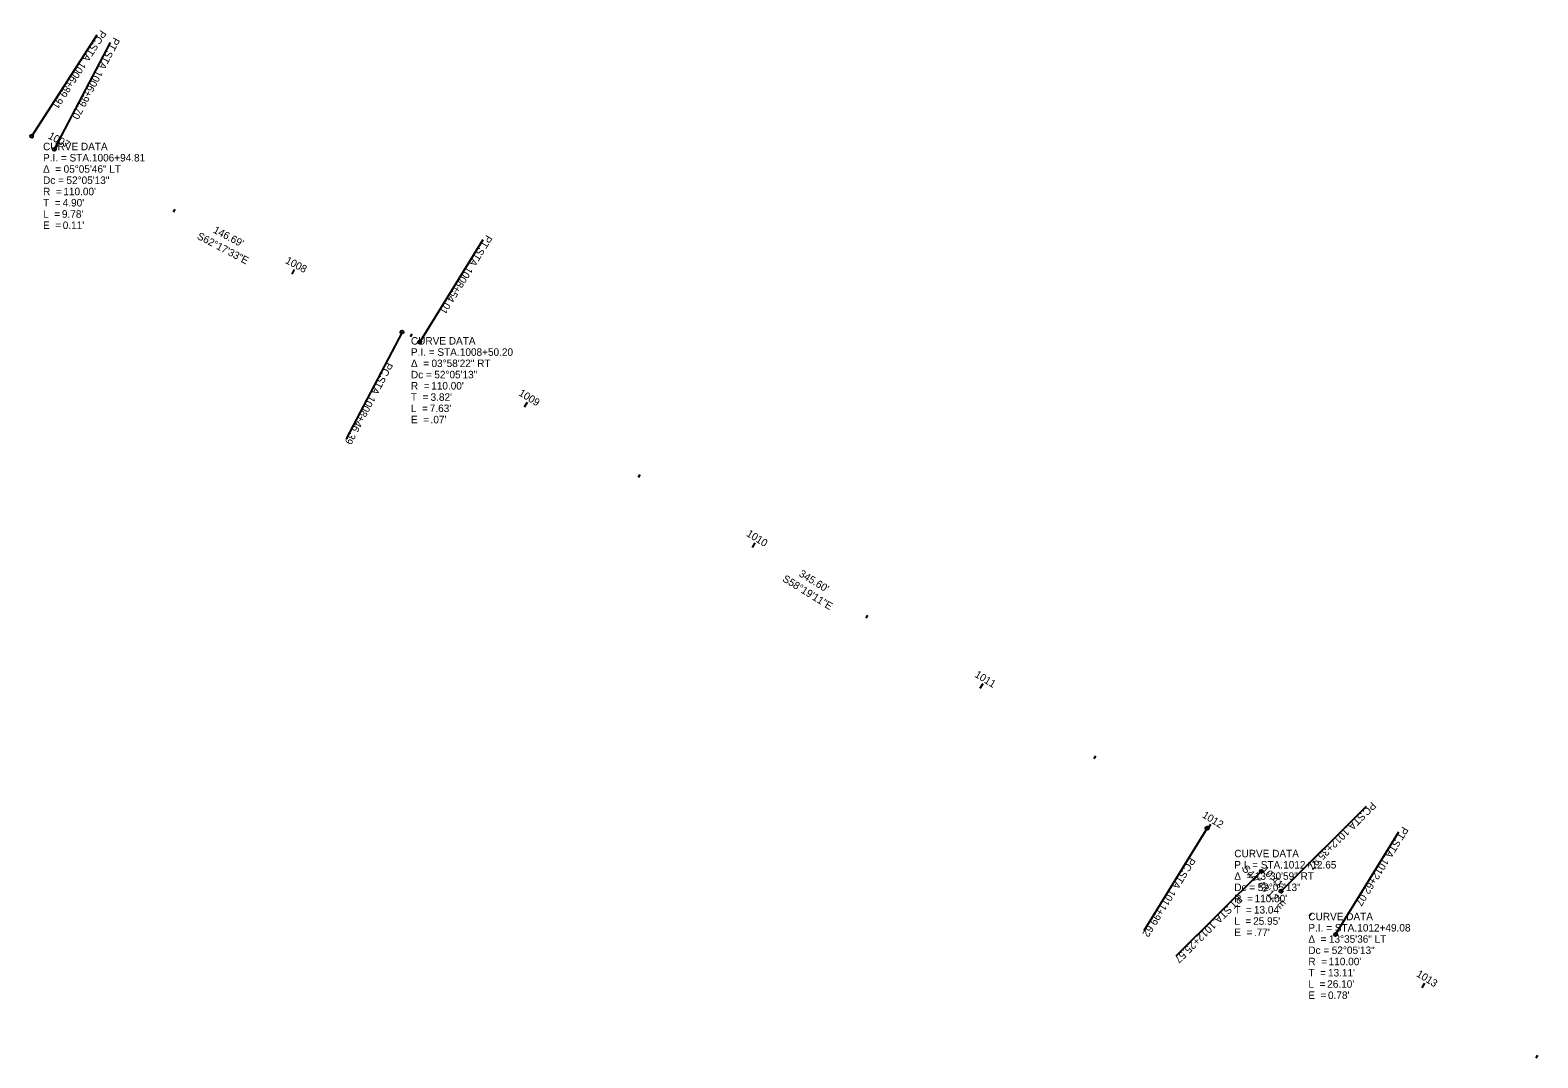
# Model space of a CAD drawing. Extents: x 134213 to 152713, y 329105 to 339902.
# Drawn here: x 134795 to 135358, y 339149 to 339533 of the extents above; entities that cross this region are included whole.
import ezdxf

# ---------------------------------------------------------------- set-up
doc = ezdxf.new("R2010")
doc.units = 0
for name, color, linetype in [('GE_P_Alignment_100_Bearings', 7, 'Continuous'), ('GE_P_Alignment_100_Cardinal_Points', 7, 'Continuous'), ('GE_P_Alignment_100_Curve_Data', 7, 'Continuous'), ('GE_P_Alignment_100_Distances', 7, 'Continuous'), ('GE_P_Alignment_100_Stations', 7, 'Continuous'), ('GE_P_Alignment_500_Bearings', 7, 'Continuous'), ('GE_P_Alignment_500_Cardinal_Points', 7, 'Continuous'), ('GE_P_Alignment_500_Curve_Data', 7, 'Continuous'), ('GE_P_Alignment_500_Distances', 7, 'Continuous'), ('GE_P_Alignment_500_Stations', 7, 'Continuous')]:
    doc.layers.add(name, color=color, linetype=linetype)

msp = doc.modelspace()

# ---------------------------------------------------------------- linework, layer by layer
at = {"layer": 'GE_P_Alignment_100_Cardinal_Points'}
for p, q in [((134795.35, 339493), (134819.73, 339530.83)), ((134803.8, 339488.08), (134824.72, 339527.92)), ((134940.29, 339416.09), (134963.93, 339454.39)), ((134933.67, 339419.87), (134912.75, 339380.03)), ((135262.01, 339211.11), (135293.94, 339242.82)), ((135234.4, 339234.59), (135210.77, 339196.3)), ((135282.41, 339194.94), (135306, 339233.27)), ((135254.68, 339218.5), (135222.75, 339186.79))]:
    msp.add_line(p, q, dxfattribs=at)
for centre in [(134795.35, 339493), (134803.8, 339488.08), (134933.67, 339419.87), (134940.29, 339416.09), (135234.4, 339234.59), (135254.68, 339218.5), (135262.01, 339211.11), (135282.41, 339194.94)]:
    msp.add_circle(centre, 0.6, dxfattribs=at)
at = {"layer": 'GE_P_Alignment_100_Stations'}
for p, q in [((134804.07, 339487.93), (134805, 339489.7)), ((134848.33, 339464.69), (134848.89, 339465.75)), ((134892.6, 339441.44), (134893.53, 339443.21)), ((134936.84, 339418.14), (134937.43, 339419.18)), ((134979.43, 339391.94), (134980.48, 339393.64)), ((135021.98, 339365.68), (135022.61, 339366.7)), ((135064.53, 339339.42), (135065.58, 339341.13)), ((135107.08, 339313.17), (135107.71, 339314.19)), ((135149.63, 339286.91), (135150.68, 339288.61)), ((135192.18, 339260.65), (135192.81, 339261.67)), ((135234.72, 339234.39), (135235.78, 339236.09)), ((135272.5, 339201.82), (135273.24, 339202.76)), ((135314.72, 339175.06), (135315.77, 339176.77)), ((135357.31, 339148.86), (135357.93, 339149.88))]:
    msp.add_line(p, q, dxfattribs=at)
at = {"layer": 'GE_P_Alignment_500_Cardinal_Points'}
for p, q in [((134795.35, 339493), (134819.73, 339530.83)), ((134803.8, 339488.08), (134824.72, 339527.92)), ((134940.29, 339416.09), (134963.93, 339454.39)), ((134933.67, 339419.87), (134912.75, 339380.03)), ((135262.01, 339211.11), (135293.94, 339242.82)), ((135234.4, 339234.59), (135210.77, 339196.3)), ((135282.41, 339194.94), (135306, 339233.27)), ((135254.68, 339218.5), (135222.75, 339186.79))]:
    msp.add_line(p, q, dxfattribs=at)
for centre in [(134795.35, 339493), (134803.8, 339488.08), (134933.67, 339419.87), (134940.29, 339416.09), (135234.4, 339234.59), (135254.68, 339218.5), (135262.01, 339211.11), (135282.41, 339194.94)]:
    msp.add_circle(centre, 0.6, dxfattribs=at)
at = {"layer": 'GE_P_Alignment_500_Stations'}
for p, q in [((134804.07, 339487.93), (134804.63, 339489)), ((134892.6, 339441.44), (134893.16, 339442.5)), ((134979.43, 339391.94), (134980.06, 339392.96)), ((135064.53, 339339.42), (135065.58, 339341.13)), ((135149.63, 339286.91), (135150.26, 339287.93)), ((135234.72, 339234.39), (135235.36, 339235.41)), ((135314.72, 339175.06), (135315.35, 339176.08))]:
    msp.add_line(p, q, dxfattribs=at)

# ---------------------------------------------------------------- texts
at = {"layer": 'GE_P_Alignment_100_Bearings'}
for s, rotation, p in [('S62°17\'33"E', 332.2925, (134856.82, 339454.81)), ('S58°19\'11"E', 328.3198, (135075.52, 339327)), ('S44°48\'12"E', 314.8034, (135247.23, 339219.18))]:
    msp.add_text(s, height=2.8, rotation=rotation, dxfattribs=at).set_placement(p)
at = {"layer": 'GE_P_Alignment_100_Cardinal_Points'}
for s, rotation, p in [('PC', 237.1964, (134821.07, 339532.83)), (' STA. ', 237.1964, (134818.59, 339528.98)), ('PT', 242.2925, (134825.93, 339530.13)), ('1006+89.91', 237.1964, (134813.47, 339521.03)), (' STA. ', 242.2925, (134823.88, 339526.22)), ('1006+99.70', 242.2925, (134819.49, 339517.85)), ('PT', 238.3198, (134965.18, 339456.35)), (' STA. ', 238.3198, (134962.87, 339452.59)), ('1008+54.01', 238.3198, (134957.9, 339444.55)), ('PC', 242.2925, (134927.93, 339408.86)), (' STA. ', 242.2925, (134925.8, 339404.8)), ('1008+46.39', 242.2925, (134921.41, 339396.43)), (' STA. ', 224.8034, (135292.62, 339241.45)), ('PC', 224.8034, (135295.87, 339244.68)), ('1012+35.97', 224.8034, (135285.91, 339234.79)), ('PT', 238.3969, (135307.39, 339235.45)), (' STA. ', 238.3969, (135305.08, 339231.69)), ('PC', 238.3198, (135227.89, 339223.97)), ('1012+62.07', 238.3969, (135300.12, 339223.64)), (' STA. ', 238.3198, (135225.48, 339220.06)), ('1011+99.62', 238.3198, (135220.52, 339212.02)), (' STA. ', 224.8034, (135242.77, 339206.61)), ('PT', 224.8034, (135245.9, 339209.72)), ('1012+25.57', 224.8034, (135236.07, 339199.95))]:
    msp.add_text(s, height=2.8, rotation=rotation, dxfattribs=at).set_placement(p)
at = {"layer": 'GE_P_Alignment_100_Curve_Data'}
for s, p in [('CURVE DATA', (134799.57, 339487.74)), ('Δ  = ', (134799.57, 339479.34)), ('P.I. = STA. ', (134799.57, 339483.54)), ('05°05\'46" LT', (134807.25, 339479.34)), ('1006+94.81', (134817.84, 339483.54)), ('Dc = ', (134799.57, 339475.14)), ('52°05\'13"', (134808.31, 339475.14)), ('R  = ', (134799.57, 339470.94)), ("110.00'", (134807.16, 339470.94)), ('T  = ', (134799.57, 339466.74)), ('L  = ', (134799.57, 339462.54)), ("9.78'", (134806.62, 339462.54)), ("4.90'", (134806.91, 339466.74)), ('E  = ', (134799.57, 339458.34)), ("0.11'", (134806.92, 339458.34)), ('CURVE DATA', (134936.98, 339415.18)), ('P.I. = STA. ', (134936.98, 339410.98)), ('1008+50.20', (134955.25, 339410.98)), ('Δ  = ', (134936.98, 339406.78)), ('03°58\'22" RT', (134944.66, 339406.78)), ('Dc = ', (134936.98, 339402.58)), ('52°05\'13"', (134945.72, 339402.58)), ('T  = ', (134936.98, 339394.18)), ('R  = ', (134936.98, 339398.38)), ("3.82'", (134944.32, 339394.18)), ("110.00'", (134944.56, 339398.38)), ('L  = ', (134936.98, 339389.98)), ("7.63'", (134944.02, 339389.98)), ('E  = ', (134936.98, 339385.78)), (".07'", (134944.32, 339385.78)), ('CURVE DATA', (135244.54, 339223.74)), ('P.I. = STA. ', (135244.54, 339219.54)), ('1012+12.65', (135262.8, 339219.54)), ('Δ  = ', (135244.54, 339215.34)), ('13°30\'59" RT', (135252.21, 339215.34)), ('Dc = ', (135244.54, 339211.14)), ('52°05\'13"', (135253.28, 339211.14)), ('T  = ', (135244.54, 339202.74)), ('R  = ', (135244.54, 339206.94)), ("13.04'", (135251.88, 339202.74)), ("110.00'", (135252.12, 339206.94)), ('L  = ', (135244.54, 339198.54)), ("25.95'", (135251.58, 339198.54)), ('CURVE DATA', (135272.21, 339200.23)), ('E  = ', (135244.54, 339194.34)), (".77'", (135251.88, 339194.34)), ('Δ  = ', (135272.21, 339191.83)), ('P.I. = STA. ', (135272.21, 339196.03)), ('13°35\'36" LT', (135279.89, 339191.83)), ('1012+49.08', (135290.48, 339196.03)), ('Dc = ', (135272.21, 339187.63)), ('52°05\'13"', (135280.95, 339187.63)), ('R  = ', (135272.21, 339183.43)), ("110.00'", (135279.79, 339183.43)), ('T  = ', (135272.21, 339179.23)), ('L  = ', (135272.21, 339175.03)), ("26.10'", (135279.25, 339175.03)), ("13.11'", (135279.55, 339179.23)), ('E  = ', (135272.21, 339170.83)), ("0.78'", (135279.55, 339170.83))]:
    msp.add_text(s, height=2.8, dxfattribs=at).set_placement(p)
at = {"layer": 'GE_P_Alignment_100_Distances'}
for s, rotation, p in [("146.69'", 332.2925, (134862.84, 339457.12)), ("345.60'", 328.3198, (135081.68, 339328.89)), ("10.41'", 314.8034, (135254.45, 339218.78))]:
    msp.add_text(s, height=2.8, rotation=rotation, dxfattribs=at).set_placement(p)
at = {"layer": 'GE_P_Alignment_100_Stations'}
for s, rotation, p in [('1007', 332.2925, (134801.22, 339492.26)), ('1008', 332.2925, (134889.82, 339445.72)), ('1009', 328.3198, (134976.96, 339396.4)), ('1010', 328.3198, (135062.04, 339343.9)), ('1011', 328.3198, (135147.31, 339291.28)), ('1012', 328.1198, (135232.31, 339238.83)), ('1013', 328.3969, (135312.29, 339179.49))]:
    msp.add_text(s, height=2.8, rotation=rotation, dxfattribs=at).set_placement(p)
at = {"layer": 'GE_P_Alignment_500_Bearings'}
for s, rotation, p in [('S62°17\'33"E', 332.2925, (134856.82, 339454.81)), ('S58°19\'11"E', 328.3198, (135075.52, 339327)), ('S44°48\'12"E', 314.8034, (135247.23, 339219.18))]:
    msp.add_text(s, height=2.8, rotation=rotation, dxfattribs=at).set_placement(p)
at = {"layer": 'GE_P_Alignment_500_Cardinal_Points'}
for s, rotation, p in [('PC', 237.1964, (134821.07, 339532.83)), (' STA. ', 237.1964, (134818.59, 339528.98)), ('PT', 242.2925, (134825.93, 339530.13)), ('1006+89.91', 237.1964, (134813.47, 339521.03)), (' STA. ', 242.2925, (134823.88, 339526.22)), ('1006+99.70', 242.2925, (134819.49, 339517.85)), ('PT', 238.3198, (134965.18, 339456.35)), (' STA. ', 238.3198, (134962.87, 339452.59)), ('1008+54.01', 238.3198, (134957.9, 339444.55)), ('PC', 242.2925, (134927.93, 339408.86)), (' STA. ', 242.2925, (134925.8, 339404.8)), ('1008+46.39', 242.2925, (134921.41, 339396.43)), (' STA. ', 224.8034, (135292.62, 339241.45)), ('PC', 224.8034, (135295.87, 339244.68)), ('1012+35.97', 224.8034, (135285.91, 339234.79)), ('PT', 238.3969, (135307.39, 339235.45)), (' STA. ', 238.3969, (135305.08, 339231.69)), ('PC', 238.3198, (135227.89, 339223.97)), ('1012+62.07', 238.3969, (135300.12, 339223.64)), (' STA. ', 238.3198, (135225.48, 339220.06)), ('1011+99.62', 238.3198, (135220.52, 339212.02)), (' STA. ', 224.8034, (135242.77, 339206.61)), ('PT', 224.8034, (135245.9, 339209.72)), ('1012+25.57', 224.8034, (135236.07, 339199.95))]:
    msp.add_text(s, height=2.8, rotation=rotation, dxfattribs=at).set_placement(p)
at = {"layer": 'GE_P_Alignment_500_Curve_Data'}
for s, p in [('CURVE DATA', (134799.57, 339487.74)), ('Δ  = ', (134799.57, 339479.34)), ('P.I. = STA. ', (134799.57, 339483.54)), ('05°05\'46" LT', (134807.25, 339479.34)), ('1006+94.81', (134817.84, 339483.54)), ('Dc = ', (134799.57, 339475.14)), ('52°05\'13"', (134808.31, 339475.14)), ('R  = ', (134799.57, 339470.94)), ("110.00'", (134807.16, 339470.94)), ('T  = ', (134799.57, 339466.74)), ('L  = ', (134799.57, 339462.54)), ("9.78'", (134806.62, 339462.54)), ("4.90'", (134806.91, 339466.74)), ('E  = ', (134799.57, 339458.34)), ("0.11'", (134806.92, 339458.34)), ('CURVE DATA', (134936.98, 339415.18)), ('P.I. = STA. ', (134936.98, 339410.98)), ('1008+50.20', (134955.25, 339410.98)), ('Δ  = ', (134936.98, 339406.78)), ('03°58\'22" RT', (134944.66, 339406.78)), ('Dc = ', (134936.98, 339402.58)), ('52°05\'13"', (134945.72, 339402.58)), ('T  = ', (134936.98, 339394.18)), ('R  = ', (134936.98, 339398.38)), ("3.82'", (134944.32, 339394.18)), ("110.00'", (134944.56, 339398.38)), ('L  = ', (134936.98, 339389.98)), ("7.63'", (134944.02, 339389.98)), ('E  = ', (134936.98, 339385.78)), (".07'", (134944.32, 339385.78)), ('CURVE DATA', (135244.54, 339223.74)), ('P.I. = STA. ', (135244.54, 339219.54)), ('1012+12.65', (135262.8, 339219.54)), ('Δ  = ', (135244.54, 339215.34)), ('13°30\'59" RT', (135252.21, 339215.34)), ('Dc = ', (135244.54, 339211.14)), ('52°05\'13"', (135253.28, 339211.14)), ('T  = ', (135244.54, 339202.74)), ('R  = ', (135244.54, 339206.94)), ("13.04'", (135251.88, 339202.74)), ("110.00'", (135252.12, 339206.94)), ('L  = ', (135244.54, 339198.54)), ("25.95'", (135251.58, 339198.54)), ('CURVE DATA', (135272.21, 339200.23)), ('E  = ', (135244.54, 339194.34)), (".77'", (135251.88, 339194.34)), ('Δ  = ', (135272.21, 339191.83)), ('P.I. = STA. ', (135272.21, 339196.03)), ('13°35\'36" LT', (135279.89, 339191.83)), ('1012+49.08', (135290.48, 339196.03)), ('Dc = ', (135272.21, 339187.63)), ('52°05\'13"', (135280.95, 339187.63)), ('R  = ', (135272.21, 339183.43)), ("110.00'", (135279.79, 339183.43)), ('T  = ', (135272.21, 339179.23)), ('L  = ', (135272.21, 339175.03)), ("26.10'", (135279.25, 339175.03)), ("13.11'", (135279.55, 339179.23)), ('E  = ', (135272.21, 339170.83)), ("0.78'", (135279.55, 339170.83))]:
    msp.add_text(s, height=2.8, dxfattribs=at).set_placement(p)
at = {"layer": 'GE_P_Alignment_500_Distances'}
for s, rotation, p in [("146.69'", 332.2925, (134862.84, 339457.12)), ("345.60'", 328.3198, (135081.68, 339328.89)), ("10.41'", 314.8034, (135254.45, 339218.78))]:
    msp.add_text(s, height=2.8, rotation=rotation, dxfattribs=at).set_placement(p)
at = {"layer": 'GE_P_Alignment_500_Stations'}
msp.add_text('1010', height=2.8, rotation=328.3198, dxfattribs=at).set_placement((135062.04, 339343.9))

doc.saveas('drawing.dxf')
